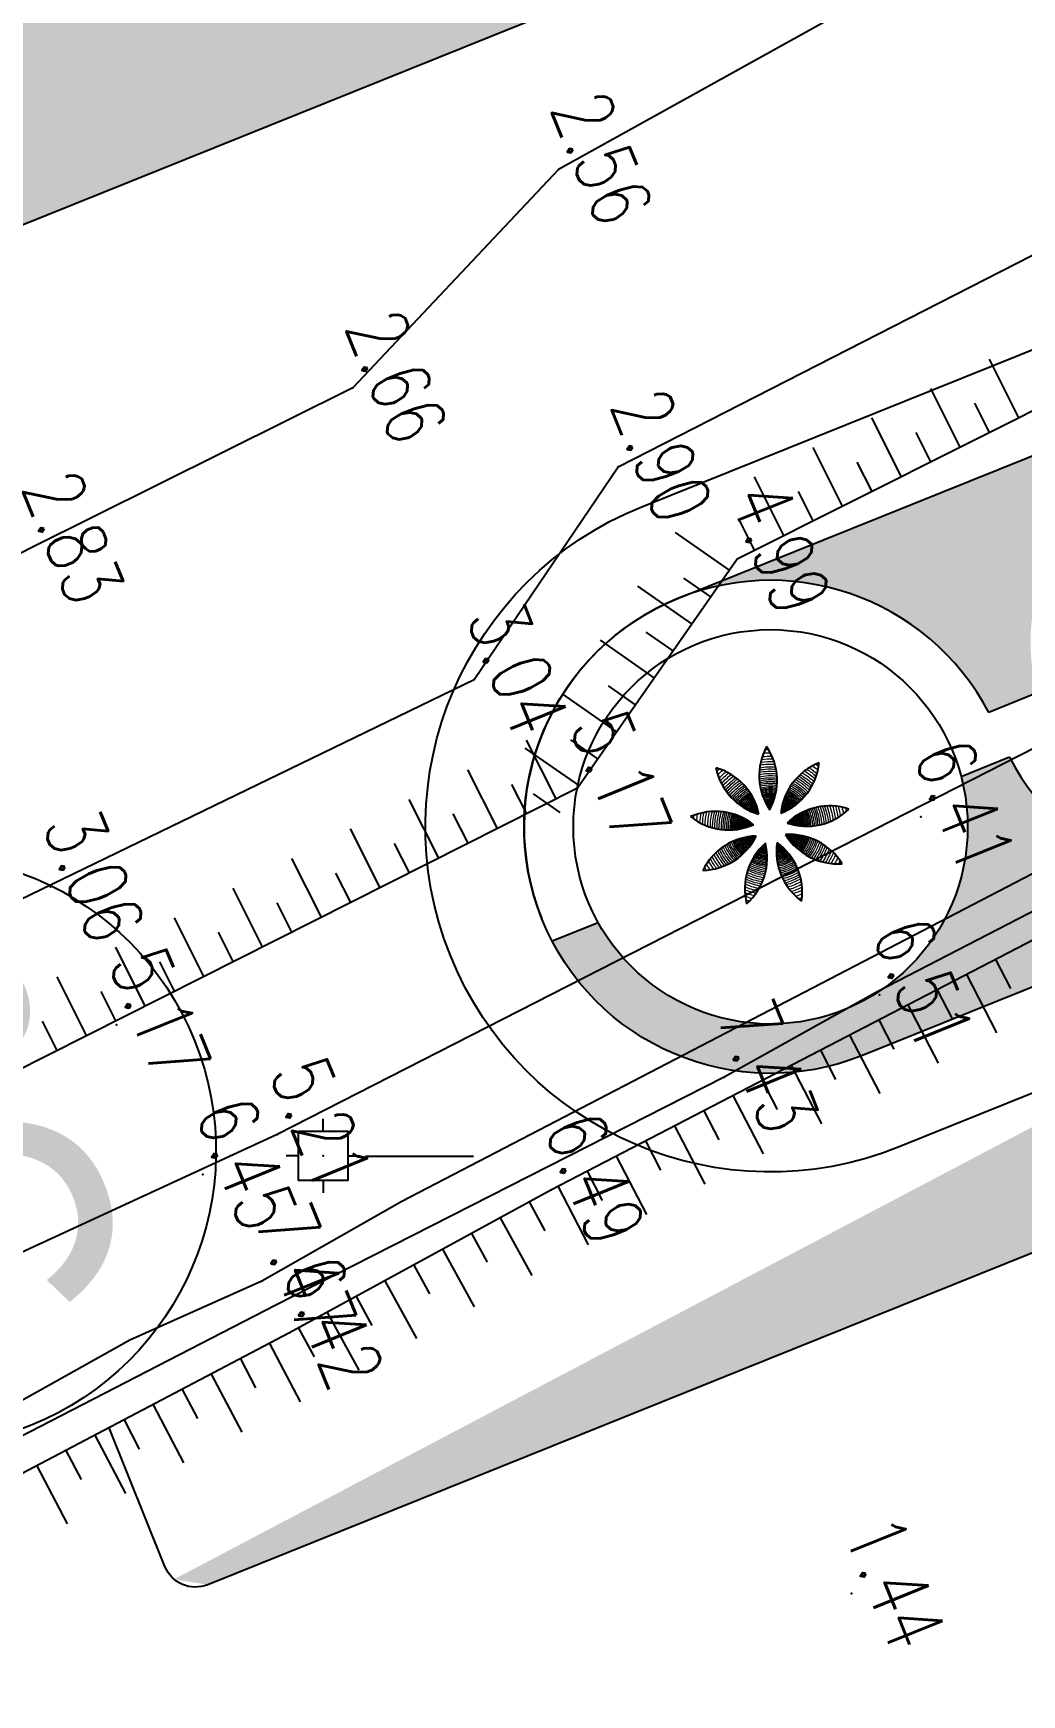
# Model space of a CAD drawing. Header units: millimetres. Extents: x 405522 to 410309, y 2303080 to 2310223.
# Drawn here: x 407020.1 to 407050.2, y 2306296.1 to 2306346.6 of the extents above; entities that cross this region are included whole.
import ezdxf
from ezdxf.enums import TextEntityAlignment as Align
from ezdxf.xclip import XClip

# ---------------------------------------------------------------- set-up
doc = ezdxf.new("R2010")
doc.units = ezdxf.units.MM
doc.header["$LTSCALE"] = 10
doc.header["$MEASUREMENT"] = 0
doc.header["$XCLIPFRAME"] = 0
doc.layers.get('0').update_dxf_attribs({"linetype": 'CONTINUOUS'})
doc.layers.get('Defpoints').update_dxf_attribs({"linetype": 'CONTINUOUS'})
doc.layers.add('Bo-CT-Khac-Ngoai', color=144, linetype='CONTINUOUS', lineweight=18)
for name, color, linetype in [('caodo', 7, 'CONTINUOUS'), ('Cay', 86, 'CONTINUOUS'), ('co', 84, 'CONTINUOUS'), ('De', 5, 'CONTINUOUS'), ('DIM', 4, 'CONTINUOUS'), ('Line', 136, 'CONTINUOUS'), ('Other', 9, 'CONTINUOUS')]:
    doc.layers.add(name, color=color, linetype=linetype)
doc.styles.add('1', font='VHAVAN_2.TTF')
doc.styles.add('Dien', font='simplex.shx', dxfattribs={"width": 0.75})
doc.styles.add('txt', font='romans.shx', dxfattribs={"height": 0.2})
doc.dimstyles.new('D6.7', dxfattribs={"dimscale": 6.7, "dimtxt": 1.5, "dimasz": 2, "dimexe": 1.5, "dimexo": 0.5, "dimgap": 1, "dimtad": 1, "dimdec": 0, "dimdsep": 46, "dimtxsty": 'Dien', "dimcen": 1, "dimclrd": 256, "dimclre": 256, "dimclrt": 7, "dimaunit": 1, "dimadec": 3, "dimazin": 0, "dimtfac": 1, "dimtdec": 0, "dimtmove": 1, "dimatfit": 0, "dimfxl": 1, "dimtolj": 1, "dimtzin": 0, "dimlwe": -1, "dimarcsym": 0})
pattern_1 = [(21.91894370438083, (407717.7514153625, 2306586.616748105), (0.3920329744667653, 0.91995116522732), [0.1874999999999999, -1.226713563]), (336.9189437043809, (407717.7514153625, 2306586.616748105), (0.3920329745701908, 0.9199511654700196), [0.1874999999999999, -0.8124999999999997]), (66.91894370438082, (407717.7514153625, 2306586.616748105), (-0.9199511654700196, 0.3920329745701908), [0.1874999999999999, -0.8124999999999997])]

# ---------------------------------------------------------------- blocks, each defined once
blk = doc.blocks.new('*D26')
at = {"layer": 'Defpoints', "color": 0, "linetype": 'Continuous'}
for p in [(406742.6619138751, 2306987.542138263), (407088.9799926709, 2306054.36399705), (407050.0361064873, 2306039.911268014)]:
    blk.add_point(p, dxfattribs=at)
at = {"layer": 'DIM'}
for p, q in [((406739.5212196925, 2306986.376574), (406694.2959683287, 2306969.592725042)), ((407085.8392984883, 2306053.198432786), (407040.6140239395, 2306036.414575225))]:
    blk.add_line(p, q, dxfattribs=at)
at = {"layer": 'DIM', "linetype": 'Continuous', "lineweight": -2}
blk.add_line((406708.380307929, 2306960.526641102), (407045.3738494347, 2306052.474044744), dxfattribs=at)
at = {"layer": 'DIM', "linetype": 'Continuous'}
for points in [[(406710.4741040507, 2306961.303683944), (406706.2865118071, 2306959.74959826), (406703.7180508765, 2306973.089417832)], [(407047.4676455563, 2306053.251087586), (407043.2800533128, 2306051.697001902), (407050.0361064873, 2306039.911268014)]]:
    blk.add_solid(points, dxfattribs=at)
at = {"layer": 'DIM', "color": 7, "linetype": 'Continuous', "insert": (406887.8695083207, 2306510.579817844), "char_height": 10.05, "attachment_point": 5, "rotation": 290.3607342621674, "style": 'Dien'}
blk.add_mtext('\\A1;995', dxfattribs=at)
blk = doc.blocks.new('c11')
at = {"color": 50}
for radius, start, end in [(6.404642456682492, 106.0534069798678, 113.9465930200475), (6.404642456682492, 66.05340698604844, 73.94659302013221), (6.164642456682491, 105.0813010910636, 114.9186989039273), (6.164642456682491, 65.08130109607274, 74.91869890249606), (6.404642456682492, 146.0534069756294, 153.9465930256193), (6.164642456682491, 145.0813011030196, 154.918698902497), (6.164642456682491, 25.0813011003305, 34.91869891173694), (6.404642456682492, 26.05340697438064, 33.94659302437057), (6.404642456682492, 186.0534069796944, 193.9465930192403), (6.164642456682491, 185.081301093435, 194.9186989101891), (6.164642456682491, 345.0813011027015, 354.9186989065651), (6.404642456682492, 346.0534069807597, 353.9465930203056), (6.164642456682491, 225.0813010931263, 234.9186988981426), (6.164642456682491, 305.081301096399, 314.9186989068737), (6.404642456682492, 226.0534069779508, 233.9465930223348), (6.404642456682492, 306.0534069830578, 313.9465930220492), (6.164642456682491, 265.0813010968989, 274.9186989031011), (6.404642456682492, 266.0534069838852, 273.9465930294234)]:
    blk.add_arc((-3.2852403819561e-07, 3.916211426258087e-07), radius, start, end, dxfattribs=at)
at = {"color": 2}
for radius, start, end in [(6.704642456682492, 107.3278008259885, 112.6721991679781), (7.004642456682491, 108.6667326147075, 111.3332673857886), (6.704642456682492, 67.32780083202194, 72.6721991740115), (7.004642456682491, 68.66673260799831, 71.33326739161174), (7.004642456682491, 148.6667326180337, 151.3332673796834), (6.704642456682492, 147.3278008291232, 152.6721991767874), (6.704642456682492, 27.32780082321258, 32.67219917087683), (7.004642456682491, 28.66673260861154, 31.33326738196627), (7.004642456682491, 188.666732612668, 191.3332673864156), (6.704642456682492, 187.3278008280561, 192.6721991767847), (6.704642456682492, 347.3278008232153, 352.6721991719439), (7.004642456682491, 348.6667326135844, 351.333267387332), (7.004642456682491, 228.6667326173418, 231.3332673845407), (6.704642456682492, 227.3278008351173, 232.672199167198), (6.704642456682492, 307.3278008328019, 312.6721991697868), (7.004642456682491, 308.6667326102514, 311.3332673826582), (6.704642456682492, 267.327800830375, 272.672199169625), (7.004642456682491, 268.666732613783, 271.333267386217)]:
    blk.add_arc((-3.2852403819561e-07, 3.916211426258087e-07), radius, start, end, dxfattribs=at)
at = {"color": 51}
for start, end in [(104.1527942350912, 115.8472057603426), (64.15279424547333, 75.84720576490882), (144.1527942384488, 155.847205763515), (24.152794236485, 35.84720577627075), (184.1527942395662, 195.8472057665295), (344.1527942481251, 355.8472057604338), (224.1527942488856, 235.8472057576161), (304.1527942479037, 315.847205765332), (264.1527942357446, 275.8472057642554)]:
    blk.add_arc((-3.2852403819561e-07, 3.916211426258087e-07), 5.924642456682491, start, end, dxfattribs=at)
at = {"color": 62}
for radius, start, end in [(5.684642456682491, 103.2698980578464, 116.7301019402833), (5.444642456682491, 102.4353481443679, 117.5646518544102), (5.244642456682492, 101.7793801864088, 118.2206198151459), (5.244642456682492, 61.77938018485413, 78.2206198135912), (5.444642456682491, 62.4353481394166, 77.56465186214568), (5.684642456682491, 63.26989805971669, 76.73010194864565), (5.684642456682491, 143.26989805701, 156.7301019429686), (5.444642456682491, 142.4353481404721, 157.5646518599943), (5.244642456682492, 141.779380194047, 158.220619818558), (5.244642456682492, 21.77938019382993, 38.22061982056029), (5.444642456682491, 22.43534814255128, 37.56465186359436), (5.684642456682491, 23.2698980570314, 36.73010194298995), (5.684642456682491, 183.2698980508422, 196.7301019407853), (5.444642456682491, 182.4353481420588, 197.5646518656367), (5.244642456682492, 181.7793801927803, 198.2206198228848), (5.244642456682492, 341.7793801918721, 358.2206198205535), (5.444642456682491, 342.4353481470815, 357.5646518579413), (5.684642456682491, 343.2698980592147, 356.7301019491577), (5.684642456682491, 223.2698980596465, 236.7301019414961), (5.444642456682491, 222.4353481381276, 237.5646518666185), (5.244642456682492, 221.779380194441, 238.2206198192272), (5.244642456682492, 301.7793801934686, 318.2206198199511), (5.444642456682491, 302.4353481390111, 317.5646518618724), (5.684642456682491, 303.2698980585039, 316.7301019403535), (5.244642456682492, 261.7793801894645, 278.2206198171371), (5.444642456682491, 262.4353481363359, 277.564651857052), (5.684642456682491, 263.269898057929, 276.7301019420709)]:
    blk.add_arc((-3.2852403819561e-07, 3.916211426258087e-07), radius, start, end, dxfattribs=at)
at = {"color": 72}
for radius, start, end in [(5.044642456682491, 101.1620709020923, 118.8379291045397), (4.844642456682491, 100.5866169260953, 119.4133830813351), (4.844642456682491, 60.586616936837, 79.4133830804613), (5.044642456682491, 61.16207090130325, 78.83792910445163), (5.044642456682491, 141.1620709024417, 158.8379291044878), (4.844642456682491, 140.5866169263909, 159.4133830745949), (4.844642456682491, 20.58661692540504, 39.4133830736091), (5.044642456682491, 21.16207090795281, 38.83792909755829), (5.044642456682491, 181.1620709115464, 198.8379291002174), (4.844642456682491, 180.5866169233495, 199.4133830652659), (4.844642456682491, 340.5866169347341, 359.4133830766505), (5.044642456682491, 341.1620708997826, 358.837929101791), (5.044642456682491, 221.1620709044521, 238.8379290954108), (4.844642456682491, 220.586616937481, 239.4133830753679), (4.844642456682491, 300.5866169303741, 319.4133830769894), (5.044642456682491, 301.1620708988816, 318.8379290999382), (4.844642456682491, 260.5866169286263, 279.4133830779539), (5.044642456682491, 261.1620709085444, 278.8379291046375)]:
    blk.add_arc((-3.2852403819561e-07, 3.916211426258087e-07), radius, start, end, dxfattribs=at)
at = {"color": 90}
for radius, start, end in [(4.644642456682491, 100.056918605838, 119.9430813976007), (4.644642456682491, 60.05691860817909, 79.94308139416195), (4.444642456682491, 99.5777333883954, 120.4222666163153), (4.284642456682491, 99.23462050195167, 120.7653795058637), (4.124642456682491, 98.93110410488784, 121.0688959044664), (4.124642456682491, 58.9311041138446, 81.0688959017014), (4.284642456682491, 59.23462049986775, 80.76537950463197), (4.444642456682491, 59.57773339619155, 80.42226661818172), (4.644642456682491, 140.0569186062174, 159.9430813987051), (4.444642456682491, 139.577733383238, 160.4222666119873), (4.284642456682491, 139.2346205034778, 160.7653795080363), (4.124642456682491, 138.9311041070232, 161.0688959062076), (4.124642456682491, 18.93110410641103, 41.06889589735882), (4.284642456682491, 19.23462049196376, 40.76537950087756), (4.444642456682491, 19.57773338801272, 40.42226662108704), (4.644642456682491, 20.05691860129494, 39.94308139806497), (4.444642456682491, 179.5777333922914, 200.4222666224594), (4.284642456682491, 179.2346204962549, 200.7653795035487), (4.124642456682491, 178.9311041068052, 201.0688959115432), (4.124642456682491, 338.931104103303, 1.068895906532758), (4.284642456682491, 339.2346205089249, 0.7653795037450907), (4.444642456682491, 339.5777333923697, 0.4222666210484667), (4.644642456682491, 180.0569186170805, 199.9430814040878), (4.644642456682491, 340.0569186084524, 359.9430813962597), (4.644642456682491, 220.0569186038184, 239.9430814013521), (4.444642456682491, 219.5777333911008, 240.4222666177325), (4.284642456682491, 219.2346204971209, 240.7653795050699), (4.124642456682491, 218.9311041098026, 241.0688959098812), (4.124642456682491, 298.9311041017942, 321.0688959047661), (4.284642456682491, 299.2346205007506, 320.7653795028791), (4.444642456682491, 299.5777333822675, 320.4222666191813), (4.644642456682491, 300.0569186044211, 319.9430813961816), (4.444642456682491, 259.5777333858741, 280.4222666141259), (4.284642456682491, 259.2346205004102, 280.7653795061426), (4.124642456682491, 258.9311041068416, 281.0688958997044), (4.644642456682491, 260.0569186058582, 279.9430814007117)]:
    blk.add_arc((-3.2852403819561e-07, 3.916211426258087e-07), radius, start, end, dxfattribs=at)
at = {"color": 92}
for radius, start, end in [(3.96464245668249, 98.67140719402244, 121.3285928170375), (3.80464245668249, 98.46054633836769, 121.5394536695021), (3.64464245668249, 98.30451451896677, 121.6954854961973), (3.64464245668249, 58.3045145221623, 81.69548548763339), (3.80464245668249, 58.46054633049793, 81.53945366822983), (3.96464245668249, 58.67140718296253, 81.3285928191653), (3.96464245668249, 138.6714071866006, 161.3285928136018), (3.80464245668249, 138.4605463408046, 161.5394536687222), (3.64464245668249, 138.3045145164836, 161.6954854889323), (3.64464245668249, 18.30451451106767, 41.69548548795321), (3.80464245668249, 18.46054633338987, 41.53945367360376), (3.96464245668249, 18.67140718853355, 41.32859282782181), (3.96464245668249, 178.6714071850439, 201.3285928143977), (3.80464245668249, 178.4605463400401, 201.5394536767887), (3.64464245668249, 178.3045145109485, 201.6954854862932), (3.64464245668249, 338.3045145137069, 1.695485502583233), (3.80464245668249, 338.4605463380688, 1.539453673295311), (3.96464245668249, 338.6714071856022, 1.328592814956104), (3.96464245668249, 218.6714071830466, 241.3285928104535), (3.80464245668249, 218.4605463328139, 241.5394536745137), (3.64464245668249, 218.304514513273, 241.6954854987168), (3.64464245668249, 298.3045145134812, 321.6954854908615), (3.80464245668249, 298.4605463435716, 321.5394536671862), (3.96464245668249, 298.6714071895465, 321.3285928211212), (3.96464245668249, 258.671407190907, 281.3285928221733), (3.80464245668249, 258.4605463439855, 281.5394536690851), (3.64464245668249, 258.3045145170564, 281.6954854960069)]:
    blk.add_arc((-3.2852403819561e-07, 3.916211426258087e-07), radius, start, end, dxfattribs=at)
at = {"color": 94}
for radius, start, end in [(3.52464245668249, 98.22775369820276, 121.7722463149641), (3.40464245668249, 98.18944325047839, 121.8105567568751), (3.284642456682489, 98.19374462583157, 121.8062553850459), (3.164642456682489, 98.24551289719557, 121.7544871155207), (3.044642456682489, 98.35044641092547, 121.6495535994096), (3.044642456682489, 58.35044640626846, 81.64955360227331), (3.164642456682489, 58.24551289582266, 81.75448711600671), (3.284642456682489, 58.19374461495411, 81.80625538737247), (3.40464245668249, 58.18944324879313, 81.81055676272578), (3.52464245668249, 58.22775369637704, 81.77224631030778), (3.52464245668249, 138.2277537007725, 161.7722463147504), (3.40464245668249, 138.1894432458818, 161.8105567667188), (3.284642456682489, 138.1937446147424, 161.8062553888909), (3.164642456682489, 138.24551289556, 161.7544871175003), (3.044642456682489, 138.350446413356, 161.6495536015351), (3.044642456682489, 18.35044641322667, 41.64955360547764), (3.164642456682489, 18.24551289725756, 41.75448710888185), (3.284642456682489, 18.19374462586505, 41.80625538525764), (3.40464245668249, 18.18944324595482, 41.81055675856489), (3.52464245668249, 18.22775369792045, 41.77224631362003), (3.52464245668249, 178.2277536975371, 201.7722463106619), (3.40464245668249, 178.1894432516119, 201.8105567677724), (3.284642456682489, 178.1937446246069, 201.806255385408), (3.164642456682489, 178.2455128889058, 201.7544871147552), (3.044642456682489, 178.3504464118166, 201.6495535913789), (3.044642456682489, 338.3504464086212, 1.649553601518109), (3.164642456682489, 338.2455128976349, 1.754487111094267), (3.284642456682489, 338.1937446170698, 1.806255402060241), (3.40464245668249, 338.1894432470911, 1.810556761721621), (3.52464245668249, 338.2277536918122, 1.772246315796711), (3.52464245668249, 218.2277536980915, 241.7722463211335), (3.40464245668249, 218.1894432417884, 241.8105567687511), (3.284642456682489, 218.1937446279585, 241.8062553936821), (3.164642456682489, 218.2455129015012, 241.7544871128688), (3.044642456682489, 218.3504464210249, 241.6495536098904), (3.044642456682489, 258.350446416945, 281.649553602653), (3.044642456682489, 298.3504464081846, 321.6495536081759), (3.164642456682489, 298.2455128930071, 321.7544871131047), (3.284642456682489, 298.193744624378, 321.8062553866502), (3.40464245668249, 298.1894432493086, 321.8105567582116), (3.52464245668249, 298.2277537028068, 321.7722463165154), (3.52464245668249, 258.2277536965226, 281.7722463165371), (3.40464245668249, 258.1894432511642, 281.8105567618937), (3.284642456682489, 258.1937446168251, 281.8062553897039), (3.164642456682489, 258.2455129034447, 281.754487116146)]:
    blk.add_arc((-3.2852403819561e-07, 3.916211426258087e-07), radius, start, end, dxfattribs=at)
at = {"color": 96}
for radius, start, end in [(2.944642456682489, 138.4833241923554, 161.5166758281314), (2.844642456682489, 138.6623378643073, 161.337662158162), (2.744642456682489, 138.8927923482414, 161.107207671626), (2.644642456682489, 139.1808943917754, 160.8191056291514), (2.944642456682489, 98.48332418583175, 121.5166758305728), (2.844642456682489, 98.66233785570563, 121.3376621615443), (2.744642456682489, 98.89279234963684, 121.1072076650299), (2.644642456682489, 99.18089439501848, 120.8191056218803), (2.644642456682489, 59.18089438957609, 80.81910562686396), (2.744642456682489, 58.89279234639197, 81.10720766354302), (2.844642456682489, 58.66233785678778, 81.33766216407643), (2.944642456682489, 58.4833241807996, 81.5166758273625), (2.644642456682489, 19.18089439823932, 40.8191056226802), (2.744642456682489, 18.89279235577676, 41.10720767058099), (2.844642456682489, 18.66233785661114, 41.33766216453629), (2.944642456682489, 18.48332418663524, 41.51667582205447), (2.944642456682489, 178.4833241832889, 201.5166758255582), (2.844642456682489, 178.6623378541516, 201.3376621682135), (2.744642456682489, 178.8927923502058, 201.1072076727833), (2.644642456682489, 179.1808943863634, 200.8191056283875), (2.644642456682489, 339.1808943840817, 0.8191056269754432), (2.744642456682489, 338.8927923420639, 1.107207676469627), (2.844642456682489, 338.6623378590651, 1.33766215918502), (2.944642456682489, 338.4833241868524, 1.51667581671107), (2.944642456682489, 218.4833241868986, 241.5166758194114), (2.844642456682489, 218.6623378452856, 241.3376621539371), (2.744642456682489, 218.8927923454231, 241.1072076623924), (2.644642456682489, 219.1808943960478, 240.8191056152409), (2.944642456682489, 258.4833241938376, 281.5166758284333), (2.844642456682489, 258.662337851211, 281.3376621579515), (2.744642456682489, 258.8927923434151, 281.1072076722451), (2.644642456682489, 259.1808943930301, 280.819105622577), (2.644642456682489, 299.1808943905828, 320.8191056227209), (2.744642456682489, 298.8927923434474, 321.1072076733357), (2.844642456682489, 298.6623378577684, 321.3376621588815), (2.944642456682489, 298.4833241864513, 321.5166758318455)]:
    blk.add_arc((-3.2852403819561e-07, 3.916211426258087e-07), radius, start, end, dxfattribs=at)
at = {"color": 98}
for radius, start, end in [(2.544642456682489, 139.5339562503142, 160.4660437698328), (2.464642456682489, 139.8689562468874, 160.1310437737408), (2.384642456682489, 140.2562687593806, 159.743731248933), (2.544642456682489, 99.5339562443512, 120.4660437664619), (2.464642456682489, 99.86895624314133, 120.1310437763565), (2.384642456682489, 100.2562687622225, 119.7437312557592), (2.304642456682489, 100.70195314143, 119.2980468713258), (2.224642456682489, 101.2130972202187, 118.7869028079516), (2.544642456682489, 59.53395625078557, 80.46604376222678), (2.464642456682489, 59.86895624187768, 80.1310437765729), (2.384642456682489, 60.2562687624418, 79.74373125090453), (2.304642456682489, 60.70195314030801, 79.29804687167812), (2.224642456682489, 61.21309721600976, 78.78690279940963), (2.384642456682489, 20.25626876589144, 39.74373125940603), (2.464642456682489, 19.86895625361838, 40.13104376761135), (2.544642456682489, 19.53395625977252, 40.46604376849264), (2.544642456682489, 179.5339562595769, 200.4660437661718), (2.464642456682489, 179.8689562498627, 200.1310437721609), (2.304642456682489, 140.701953144212, 159.2980468797588), (2.224642456682489, 141.2130972169365, 158.7869028053398), (2.224642456682489, 21.21309722194632, 38.78690279764033), (2.304642456682489, 20.70195314755686, 39.29804687033607), (2.464642456682489, 339.8689562403644, 0.1310437768176883), (2.544642456682489, 339.5339562486586, 0.46604376710265), (2.384642456682489, 180.256268765038, 199.7437312450689), (2.304642456682489, 180.7019531394693, 199.2980468750669), (2.224642456682489, 181.2130972103461, 198.7869028000836), (2.304642456682489, 220.7019531386232, 239.2980468746064), (2.224642456682489, 221.2130972183083, 238.7869027982794), (2.224642456682489, 301.2130972131298, 318.7869028005164), (2.304642456682489, 300.7019531379399, 319.2980468758399), (2.224642456682489, 341.213097214694, 358.7869028029911), (2.304642456682489, 340.7019531397281, 359.2980468738699), (2.384642456682489, 340.2562687674871, 359.743731248302), (2.544642456682489, 219.5339562588751, 240.4660437673011), (2.464642456682489, 219.8689562464025, 240.1310437670583), (2.384642456682489, 220.2562687712804, 239.7437312440783), (2.544642456682489, 259.5339562501678, 280.4660437629504), (2.464642456682489, 259.8689562488215, 280.1310437797895), (2.384642456682489, 260.2562687632987, 279.7437312521068), (2.304642456682489, 260.7019531423709, 279.2980468773765), (2.224642456682489, 261.2130972237871, 278.7869028046181), (2.384642456682489, 300.2562687616833, 319.7437312577015), (2.464642456682489, 299.8689562387258, 320.1310437723878), (2.544642456682489, 299.5339562508816, 320.4660437701936)]:
    blk.add_arc((-3.2852403819561e-07, 3.916211426258087e-07), radius, start, end, dxfattribs=at)
at = {"color": 99}
for radius, start, end in [(2.144642456682489, 101.7980539613576, 118.2019460536892), (2.084642456682489, 102.2911124713833, 117.7088875505418), (2.024642456682489, 102.8361295663948, 117.1638704502154), (1.964642456682488, 103.4387486507118, 116.5612513782003), (1.904642456682488, 104.1055173661875, 115.8944826585574), (2.144642456682489, 61.79805395849337, 78.20194605823), (2.084642456682489, 62.29111247928183, 77.7088875481683), (2.024642456682489, 62.83612957367814, 77.16387045311544), (1.964642456682488, 63.43874864566317, 76.56125137833843), (1.904642456682488, 64.10551736526976, 75.89448266293964), (2.144642456682489, 141.7980539607029, 158.2019460579815), (2.084642456682489, 142.2911124744638, 157.7088875548409), (2.024642456682489, 142.8361295730531, 157.1638704583181), (1.964642456682488, 143.4387486482528, 156.5612513744772), (1.904642456682488, 144.1055173733585, 155.8944826551214), (1.904642456682488, 24.10551737468073, 35.89448264526961), (1.964642456682488, 23.43874865530809, 36.56125138509726), (2.024642456682489, 22.8361295688597, 37.16387046029704), (2.084642456682489, 22.29111247490575, 37.70888754424954), (2.144642456682489, 21.79805395688168, 38.20194605803037), (2.144642456682489, 181.7980539579079, 198.2019460617386), (2.084642456682489, 182.2911124684462, 197.7088875591193), (2.024642456682489, 182.836129573964, 197.1638704582718), (1.964642456682488, 183.438748639542, 196.5612513806504), (1.904642456682488, 184.1055173618476, 195.8944826541664), (2.144642456682489, 221.7980539653809, 238.201946059128), (2.084642456682489, 222.2911124754408, 237.7088875505475), (2.024642456682489, 222.8361295655105, 237.1638704475236), (1.964642456682488, 223.4387486427421, 236.5612513754147), (1.904642456682488, 224.1055173758234, 235.8944826476984), (1.904642456682488, 304.1055173633473, 315.8944826619039), (1.964642456682488, 303.4387486486345, 316.5612513761168), (2.024642456682489, 302.8361295709188, 317.163870457877), (2.084642456682489, 302.2911124734947, 317.7088875478923), (2.144642456682489, 301.7980539649083, 318.2019460534556), (1.904642456682488, 344.1055173733207, 355.8944826514583), (1.964642456682488, 343.4387486468244, 356.5612513737743), (2.024642456682489, 342.8361295711571, 357.1638704530138), (2.084642456682489, 342.2911124703547, 357.7088875448833), (2.144642456682489, 341.7980539656903, 358.2019460554257), (2.144642456682489, 261.7980539685071, 278.2019460645022), (2.084642456682489, 262.2911124747461, 277.7088875516932), (2.024642456682489, 262.8361295700606, 277.1638704564115), (1.964642456682488, 263.4387486507807, 276.5612513823514), (1.904642456682488, 264.1055173668237, 275.8944826597156)]:
    blk.add_arc((-3.2852403819561e-07, 3.916211426258087e-07), radius, start, end, dxfattribs=at)
at = {"color": 79}
for radius, start, end in [(1.844642456682488, 104.8440877282513, 115.155912299627), (1.804642456682488, 105.3807441265948, 114.6192558981447), (1.764642456682489, 105.9563593851548, 114.0436406381325), (1.724642456682489, 106.5743995280102, 113.4256004983862), (1.684642456682489, 107.2387907946379, 112.761209241594), (1.644642456682489, 107.9540050887534, 112.0459949412332), (1.624642456682489, 108.3322432982394, 111.6677567246906), (1.604642456682489, 108.7251668139469, 111.2748332118359), (1.844642456682488, 64.84408773019356, 75.15591229753872), (1.804642456682488, 65.3807441261104, 74.61925590266834), (1.764642456682489, 65.95635938557682, 74.04364064691076), (1.724642456682489, 66.57439953751899, 73.42560049497409), (1.684642456682489, 67.23879079432054, 72.76120923479736), (1.644642456682489, 67.95400509468607, 72.04599494708532), (1.624642456682489, 68.33224331122891, 71.66775673128284), (1.604642456682489, 68.72516682408221, 71.274833221921), (1.844642456682488, 144.8440877359705, 155.1559123022231), (1.804642456682488, 145.3807441299788, 154.6192558978494), (1.764642456682489, 145.9563593909298, 154.0436406417886), (1.724642456682489, 146.5743995327456, 153.4256004932766), (1.684642456682489, 147.2387907909, 152.7612092449275), (1.644642456682489, 147.9540050915107, 152.0459949397343), (1.624642456682489, 148.3322433070493, 151.6677567270877), (1.604642456682489, 148.725166820397, 151.2748332226275), (1.584642456682489, 149.133540259982, 150.8664597767781), (1.564642456682489, 149.5581878667006, 150.4418121749904), (1.584642456682489, 109.1335402566057, 110.8664597784094), (1.564642456682489, 109.5581878616023, 110.4418121737127), (1.584642456682489, 69.1335402575054, 70.86645977297336), (1.564642456682489, 69.55818786219677, 70.44181217428975), (1.564642456682489, 29.55818786969296, 30.44181218132092), (1.584642456682489, 29.13354025626889, 30.8664597846364), (1.604642456682489, 28.72516682208512, 31.27483321279458), (1.624642456682489, 28.3322433058933, 31.6677567410196), (1.644642456682489, 27.95400509321321, 32.04599493818251), (1.684642456682489, 27.23879078490006, 32.76120923875539), (1.724642456682489, 26.57439952163822, 33.42560049687039), (1.764642456682489, 25.9563593851199, 34.04364064238018), (1.804642456682488, 25.38074413197383, 34.61925590334596), (1.844642456682488, 24.84408772479065, 35.15591229736513), (1.844642456682488, 184.8440877219966, 195.1559122951781), (1.804642456682488, 185.3807441324222, 194.6192558954583), (1.764642456682489, 185.9563593848813, 194.0436406434557), (1.724642456682489, 186.5743995279787, 193.4256004881829), (1.684642456682489, 187.2387907954649, 192.7612092369856), (1.644642456682489, 187.954005092498, 192.0459949501525), (1.624642456682489, 188.3322432983502, 191.6677567285473), (1.604642456682489, 188.7251668230369, 191.2748332166606), (1.584642456682489, 189.1335402517579, 190.8664597792605), (1.564642456682489, 189.5581878605845, 190.4418121688736), (1.844642456682488, 224.8440877399891, 235.1559122926464), (1.804642456682488, 225.3807441271967, 234.6192559058508), (1.764642456682489, 225.9563593855803, 234.0436406446008), (1.724642456682489, 226.57439952263, 233.4256005021086), (1.684642456682489, 227.2387908025708, 232.7612092365853), (1.644642456682489, 227.954005089093, 232.0459949405443), (1.624642456682489, 228.3322432998545, 231.6677567290444), (1.604642456682489, 228.7251668239306, 231.2748332241886), (1.584642456682489, 229.133540253247, 230.8664597756456), (1.564642456682489, 229.5581878592248, 230.4418121805712), (1.564642456682489, 309.558187862133, 310.4418121733113), (1.584642456682489, 309.1335402534692, 310.8664597793425), (1.604642456682489, 308.7251668185209, 311.2748332187344), (1.624642456682489, 308.3322433084322, 311.6677567239622), (1.644642456682489, 307.9540050969025, 312.0459949436354), (1.684642456682489, 307.2387907874179, 312.7612092400293), (1.724642456682489, 306.5743995272669, 313.425600501073), (1.764642456682489, 305.956359384829, 314.0436406473517), (1.804642456682488, 305.3807441236263, 314.6192559057866), (1.844642456682488, 304.8440877313982, 315.1559122977426), (1.564642456682489, 349.5581878573651, 350.4418121799881), (1.584642456682489, 349.133540248199, 350.8664597756431), (1.604642456682489, 348.7251668238917, 351.2748332033347), (1.624642456682489, 348.3322432989308, 351.6677567290151), (1.644642456682489, 347.9540050903789, 352.0459949480606), (1.684642456682489, 347.2387907905091, 352.7612092442368), (1.724642456682489, 346.5743995263415, 353.42560049929), (1.764642456682489, 345.9563593840458, 354.0436406423473), (1.804642456682488, 345.3807441191335, 354.6192558941407), (1.844642456682488, 344.8440877323183, 355.1559122912959), (1.844642456682488, 264.8440877313528, 275.1559122964185), (1.804642456682488, 265.3807441318166, 274.6192559080741), (1.764642456682489, 265.9563593841704, 274.0436406490971), (1.724642456682489, 266.5743995320868, 273.425600501204), (1.684642456682489, 267.2387907903741, 272.7612092435803), (1.644642456682489, 267.954005099027, 272.0459949409682), (1.624642456682489, 268.3322433074533, 271.6677567325504), (1.604642456682489, 268.7251668254675, 271.2748332078747), (1.584642456682489, 269.1335402564192, 270.8664597769275), (1.564642456682489, 269.558187856725, 270.4418121766246)]:
    blk.add_arc((-3.2852403819561e-07, 3.916211426258087e-07), radius, start, end, dxfattribs=at)
at = {"layer": 'Cay', "extrusion": (0, 0, -0.9999999999999999)}
blk.add_ellipse((2.932440732140094, 5.768136715982109), major_axis=(5.344124958205591, 1.431953966637318), ratio=0.9999999999999799, start_param=2.508384204699481, end_param=3.600268177335022, dxfattribs=at)
at = {"layer": 'Cay', "extrusion": (0, 0, -0.9999999999999998)}
for centre, major_axis in [((-5.954067068872973, 2.53371239034459), (5.344124958205597, 1.431953966637318)), ((-2.932441389421001, 5.768136716680601), (5.014279494962797, -2.338196928806457)), ((1.461306052980945, 6.303585950750858), (2.338196928517778, -5.014279495097411)), ((4.728411710355431, -4.417320837266743), (-5.511591888688656, 0.4822018084015594))]:
    blk.add_ellipse(centre, major_axis=major_axis, ratio=0.9999999999999795, start_param=5.649976858289276, end_param=6.741860830924816, dxfattribs=at)
at = {"layer": 'Cay', "extrusion": (0, 0, -1)}
for centre, major_axis, ratio, start_param, end_param in [((5.954066411359236, 2.533712389878929), (5.014279494962794, -2.338196928806454), 0.9999999999999799, 2.508384204699481, 3.600268177335022), ((-1.461306709330529, 6.303585950052366), (3.173394960170874, 4.532077686695846), 0.9999999999999798, 2.508384204699481, 3.600268177335022), ((6.18971809046343, -1.886263939319178), (2.338196928517776, -5.014279495097407), 0.9999999999999798, 2.508384204699481, 3.600268177335022), ((-3.529132388299331, -5.423636225052178), (-0.482201808084254, 5.511591888716416), 0.9999999999999795, 5.649976858289276, 6.741860830924816), ((3.529131730552763, -5.423636224353686), (-1.431953966944985, -5.344124958123152), 0.9999999999999798, 2.508384204699481, 3.600268177335022), ((-5.171292654937133, 3.889517444884405), (-0.4822018080842546, 5.511591888716412), 0.9999999999999798, 2.508384204699481, 3.600268177335022), ((-6.461573448497802, -0.3444993167649955), (-3.91217099126061, 3.912170991485834), 0.9999999999999798, 2.508384204699481, 3.600268177335022), ((0.7827740845968947, -6.423228661064059), (-3.912170991260612, 3.912170991485836), 0.9999999999999795, 5.649976858289276, 6.741860830924816), ((-0.7827747417613864, -6.423228660132736), (-4.53207768687854, -3.17339495990996), 0.9999999999999798, 2.508384204699481, 3.600268177335022), ((6.461572792148218, -0.3444993172306567), (-4.532077686878544, -3.17339495990996), 0.9999999999999795, 5.649976858289276, 6.741860830924816), ((5.171291998820379, 3.889517444884405), (-1.431953966944986, -5.344124958123156), 0.9999999999999795, 5.649976858289276, 6.741860830924816), ((-4.7284123665886, -4.417320836568251), (-5.511591888688651, 0.4822018084015592), 0.9999999999999799, 2.508384204699481, 3.600268177335022)]:
    blk.add_ellipse(centre, major_axis=major_axis, ratio=ratio, start_param=start_param, end_param=end_param, dxfattribs=at)
at = {"layer": 'Cay', "extrusion": (0, 0, -0.9999999999999997)}
blk.add_ellipse((-6.189718748326413, -1.886263939319178), major_axis=(3.173394960170875, 4.532077686695849), ratio=0.9999999999999795, start_param=5.649976858289276, end_param=6.741860830924816, dxfattribs=at)
blk = doc.blocks.new('kh_truc_thep')
at = {"color": 6}
blk.add_circle((0, -3), 3.000000000001425, dxfattribs=at)
at = {"color": 7, "style": '1', "width": 0.8}
blk.add_attdef('KH_TRUC', text='', height=3.000000000001425, dxfattribs=at).set_placement((0, -3), align=Align.MIDDLE)
blk = doc.blocks.new('20')
at = {"layer": 'caodo', "color": 8, "linetype": 'Continuous'}
for p in [(-571.4699999999721, -966.0099999997765, 0.2400000000000002), (-577.7199999999721, -972.6599999996834, 0.3400000000000003), (-569.6499999999651, -975.0600000000559, 0.5800000000000001), (-566.0299999999697, -977.8699999996461, 2.67), (-574.0299999999697, -981.5299999997951, 0.7200000000000002), (-570.8899999999558, -984.839999999851, 2.85), (-560.4400000000023, -985.7099999999627, 4.09), (-586.929999999993, -987.839999999851, 0.7400000000000002), (-561.6999999999534, -991.1299999998882, 4.19), (-584.9199999999837, -992.0400000000373, 2.85), (-566.4199999999837, -993.6399999996647, 5.109999999999999), (-580.0299999999697, -995.3799999998882, 2.89), (-582.289999999979, -996.6000000000931, 4.130000000000001), (-571.679999999993, -997.0600000000559, 4.17), (-580.4899999999907, -999.839999999851, 5.15), (-579.6499999999651, -1001.419999999925, 4.1), (-562.5499999999884, -1009.350000000093, -0.8799999999999999)]:
    blk.add_point(p, dxfattribs=at)
at = {"layer": 'caodo', "color": 8, "linetype": 'Continuous', "style": 'txt', "width": 0.75}
for s, p in [('2.56', (-570.9699999999721, -966.0099999997765, 0.2400000000000002)), ('2.66', (-577.2199999999721, -972.6599999996834, 0.3400000000000003)), ('2.90', (-569.1499999999651, -975.0600000000559, 0.5800000000000001)), ('2.83', (-587.0599999999977, -977.5499999998137, 0.5100000000000002)), ('4.99', (-565.5299999999697, -977.8699999996461, 2.67)), ('3.04', (-573.5299999999697, -981.5299999997951, 0.7200000000000002)), ('5.17', (-570.3899999999558, -984.839999999851, 2.85)), ('6.41', (-559.9400000000023, -985.7099999999627, 4.09)), ('3.06', (-586.4290000000037, -987.839999999851, 0.7400000000000002)), ('6.51', (-561.1999999999534, -991.1299999998882, 4.19)), ('5.17', (-584.4199999999837, -992.0400000000373, 2.85)), ('7.43', (-565.9199999999837, -993.6399999996647, 5.109999999999999)), ('5.21', (-579.5299999999697, -995.3799999998882, 2.89)), ('6.45', (-581.789999999979, -996.6000000000931, 4.130000000000001)), ('6.49', (-571.179999999993, -997.0600000000559, 4.17)), ('7.47', (-579.9899999999907, -999.839999999851, 5.15)), ('6.42', (-579.1499999999651, -1001.419999999925, 4.1)), ('1.44', (-562.0499999999884, -1009.350000000093, -0.8799999999999999))]:
    blk.add_text(s, height=1.8, rotation=292, dxfattribs=at).set_placement(p, align=Align.CENTER)

msp = doc.modelspace()

# ---------------------------------------------------------------- hatches: boundary and pattern name
at = {"layer": 'co', "linetype": 'Continuous'}
h = msp.add_hatch(dxfattribs=at)
h.set_pattern_fill('GRASS', color=86, scale=0.9999999999999998, angle=-9.154247039750842e-09, style=0)
h.set_pattern_definition([(21.91894380089891, (407717.7514152989, 2306586.61674795), (0.392032972917054, 0.9199511658877224), [0.1874999999999999, -1.226713562999999]), (336.9189438008989, (407717.7514152989, 2306586.61674795), (0.3920329730204795, 0.9199511661304223), [0.1875, -0.8124999999999999]), (66.91894380089893, (407717.7514152989, 2306586.61674795), (-0.9199511661304223, 0.3920329730204795), [0.1874999999999999, -0.8124999999999997])])
edge = h.paths.add_edge_path()
edge.add_line((407254.1170228908, 2306410.169202854), (407260.6047045343, 2306394.045993825))
edge.add_line((407260.6047045343, 2306394.045993825), (407285.4548879365, 2306404.045248837))
edge.add_line((407285.4548879365, 2306404.045248837), (407282.0616406134, 2306412.478158909))
edge.add_line((407282.0616406134, 2306412.478158909), (407277.9797039331, 2306410.835662958))
edge.add_line((407277.9797039331, 2306410.835662958), (407277.7893237203, 2306411.308796528))
edge.add_line((407277.7893237203, 2306411.308796528), (407273.8001583294, 2306409.703630031))
edge.add_line((407273.8001583294, 2306409.703630031), (407270.6200811035, 2306417.606769071))
edge.add_line((407270.6200811035, 2306417.606769071), (407284.0696774927, 2306425.47742779))
edge.add_line((407284.0696774927, 2306425.47742779), (407288.693920144, 2306427.33813765))
edge.add_line((407288.693920144, 2306427.33813765), (407292.7255011137, 2306417.318838529))
edge.add_line((407292.7255011137, 2306417.318838529), (407288.7363357256, 2306415.713672033))
edge.add_line((407288.7363357256, 2306415.713672033), (407288.9267159385, 2306415.240538464))
edge.add_line((407288.9267159385, 2306415.240538464), (407284.8447792606, 2306413.598042505))
edge.add_line((407284.8447792606, 2306413.598042505), (407287.6780847382, 2306406.556701861))
edge.add_line((407287.6780847382, 2306406.556701861), (407329.4904017044, 2306423.381206268))
edge.add_line((407329.4904017044, 2306423.381206268), (407321.277921924, 2306443.790889731))
edge.add_line((407321.277921924, 2306443.790889731), (407391.9696435035, 2306472.235933241))
edge.add_line((407391.9696435035, 2306472.235933241), (407400.1821232486, 2306451.826249867))
edge.add_line((407400.1821232486, 2306451.826249867), (407418.736380878, 2306459.292140589))
edge.add_line((407418.736380878, 2306459.292140589), (407415.6678998304, 2306466.917940378))
edge.add_line((407415.6678998304, 2306466.917940378), (407418.0892304467, 2306467.892239111))
edge.add_line((407418.0892304467, 2306467.892239111), (407416.6686293677, 2306471.42272188))
edge.add_arc((407416.2406032057, 2306476.504728728), 5.100000000270966, -50.976420963221415, 274.81430867917214, ccw=False)
edge.add_line((407419.4517680119, 2306472.542605485), (407420.8723690949, 2306469.012122715))
edge.add_line((407420.8723690949, 2306469.012122715), (407423.2936997163, 2306469.986421451))
edge.add_line((407423.2936997163, 2306469.986421451), (407424.0813511835, 2306468.028947273))
edge.add_line((407424.0813511835, 2306468.028947273), (407430.6679639445, 2306470.679278646))
edge.add_line((407430.6679639445, 2306470.679278646), (407427.4314589711, 2306478.72265207))
edge.add_line((407427.4314589711, 2306478.72265207), (407423.1548513077, 2306477.001824099))
edge.add_line((407423.1548513077, 2306477.001824099), (407420.4597060886, 2306483.699808384))
edge.add_line((407420.4597060886, 2306483.699808384), (407431.3322034824, 2306488.074700606))
edge.add_line((407431.3322034824, 2306488.074700606), (407434.505207047, 2306480.189141089))
edge.add_arc((407422.4449395959, 2306475.336312125), 12.99999999799835, -68.08105611815012, 21.91894389356969, ccw=False)
edge.add_line((407427.2977685576, 2306463.276044673), (407428.0443576286, 2306461.42061891))
edge.add_arc((407422.4449395933, 2306475.336312126), 15.00000000049874, 291.9189438879702, 381.9189438861541)
edge.add_line((407436.3606328095, 2306480.935730161), (407433.7342182117, 2306487.462904873))
edge.add_arc((407429.0956538063, 2306485.596432194), 5.000000000345068, 21.91894389110442, 111.6081401787035)
edge.add_line((407427.254370581, 2306490.245053074), (407425.7664817182, 2306489.655711661))
edge.add_line((407425.7664817182, 2306489.655711661), (407404.3746197062, 2306481.865124488))
edge.add_line((407404.3746197062, 2306481.865124488), (407387.1692075391, 2306476.129275814))
edge.add_line((407387.1692075391, 2306476.129275814), (407368.1393202968, 2306469.173936851))
edge.add_line((407368.1393202968, 2306469.173936851), (407354.3811752048, 2306464.324671585))
edge.add_line((407354.3811752048, 2306464.324671585), (407349.8883223158, 2306463.037029213))
edge.add_line((407349.8883223158, 2306463.037029213), (407338.1906022896, 2306456.846383967))
edge.add_line((407338.1906022896, 2306456.846383967), (407320.7539099596, 2306447.700914217))
edge.add_line((407320.7539099596, 2306447.700914217), (407305.9439592828, 2306440.590780963))
edge.add_line((407305.9439592828, 2306440.590780963), (407289.8833454648, 2306430.983138181))
edge.add_line((407289.8833454648, 2306430.983138181), (407259.7631739253, 2306413.513734311))
edge.add_line((407259.7631739253, 2306413.513734311), (407254.1170228908, 2306410.169202854))
h.paths.add_polyline_path([(407177.1105452421, 2306360.449485613), (407173.2358340801, 2306370.078931296), (407147.2762224373, 2306358.137330575), (407130.3317128211, 2306350.723753258), (407113.5068215086, 2306343.770464835), (407091.1422524607, 2306334.552587217), (407073.8310301324, 2306325.49473595), (407056.1712730328, 2306316.316248703), (407024.3960636385, 2306299.576530544), (407025.4169672449, 2306299.410790426)])
h = msp.add_hatch(dxfattribs=at)
h.set_pattern_fill('GRASS', color=86, scale=0.9999999999999998, angle=-9.651807925231505e-08, style=0)
h.set_pattern_definition(pattern_1)
h.paths.add_polyline_path([(407003.4924649349, 2306312.254961908, 0.4062703190747569), (407005.1851432868, 2306316.081889445), (407000.1163156484, 2306329.740198972, -0.4062703190859217), (407001.8089940003, 2306333.567126509), (407038.3621885417, 2306348.275457074, 0.4142135623698211), (407046.6784637523, 2306367.790568311), (407044.2521784002, 2306373.82038115), (407038.6859011105, 2306371.580613945), (407039.9923028596, 2306368.33393975, -0.4142135623744252), (407036.6657927757, 2306360.527895256), (406997.7837111288, 2306344.88246352, -0.4222016726478626), (406993.851265572, 2306346.621813273), (406944.9490692042, 2306478.392191385, -0.4062703191085172), (406946.6417475556, 2306482.219118923), (406932.7966152061, 2306476.648093302), (406991.6184742483, 2306318.148492423), (406994.4851070535, 2306319.301972534), (406998.180722943, 2306310.117615007), (406998.3662655195, 2306310.192273914)])
h = msp.add_hatch(dxfattribs=at)
h.set_pattern_fill('GRASS', color=86, scale=0.9999999999999998, angle=-9.651807925231505e-08, style=0)
h.set_pattern_definition(pattern_1)
h.paths.add_polyline_path([(407094.9793460727, 2306335.485805458, 0.385148782149168), (407099.3821047036, 2306344.533307445), (407097.9817530554, 2306343.969832786, -0.3779625216024744), (407094.4189193965, 2306336.877179657, -0.3779628686028683), (407086.9365199394, 2306339.525442713), (407085.4664050498, 2306338.933896663, -0.9045255632713862), (407071.6204746984, 2306333.36255971), (407070.0972792147, 2306332.749655047, -0.3354195025202382), (407068.3895802269, 2306329.907133097, -0.3354198402856748), (407065.1890224413, 2306330.77466661), (407063.6658282885, 2306330.161762482, -0.9045273016821809), (407049.8198952749, 2306324.590424458), (407048.3497855137, 2306323.998880472, -0.3779640808918259), (407044.7869601854, 2306316.906195675, -0.3779644279035114), (407037.3045448032, 2306319.554487343), (407035.9035157831, 2306318.990740122, 0.3851703872874225), (407045.3462238451, 2306315.514353481)])
h.paths.add_polyline_path([(407063.2026425208, 2306331.592264579, -0.8366595644384331), (407070.9637772217, 2306334.715196405), (407072.4608699032, 2306335.317597801, -0.3779676366649293), (407076.0236762347, 2306342.410354812, -0.3779679836880565), (407083.5061279321, 2306339.761997898), (407084.9762204284, 2306340.353534937, -0.3851485781658268), (407089.3788842917, 2306349.401078643), (407039.7474839766, 2306329.430319577, -0.3851707376564608), (407049.1901962859, 2306325.953924826), (407050.6602934794, 2306326.545463755, -0.3779669517821001), (407054.2231034696, 2306333.638206857, -0.377967298805181), (407061.7055481723, 2306330.98986251)])

# ---------------------------------------------------------------- linework, layer by layer
at = {"color": 4}
for p, q in [((407028.935, 2306313.208), (407028.935, 2306313.583)), ((407028.185, 2306312.458), (407027.81, 2306312.458)), ((407029.685, 2306312.458), (407030.06, 2306312.458)), ((407030.2168208353, 2306312.453972954), (407033.5097442407, 2306312.453972954)), ((407028.935, 2306311.708), (407028.935, 2306311.333))]:
    msp.add_line(p, q, dxfattribs=at)
msp.add_lwpolyline([(407028.1849999999, 2306313.208), (407029.6849999999, 2306313.208), (407029.6849999999, 2306311.708), (407028.1849999999, 2306311.708)], close=True, dxfattribs=at)
msp.add_point((407028.935, 2306312.458), dxfattribs=at)
at = {"layer": 'De', "color": 8, "linetype": 'Continuous'}
for p, q in [((407036.0200576996, 2306323.32232612), (407035.1196943164, 2306325.108200073)), ((407034.2341837461, 2306322.421962736), (407033.3338203628, 2306324.20783669)), ((407035.1271207229, 2306322.872144428), (407034.6769390312, 2306323.765081404)), ((407032.4483097926, 2306321.521599353), (407031.5479464093, 2306323.307473307)), ((407033.3412467694, 2306321.971781044), (407032.8910650777, 2306322.864718021)), ((407030.662435839, 2306320.621235969), (407029.7620724557, 2306322.407109923)), ((407031.5553728158, 2306321.071417661), (407031.1051911241, 2306321.964354638)), ((407028.8765618855, 2306319.720872586), (407027.9761985022, 2306321.50674654)), ((407029.7694988622, 2306320.171054278), (407029.3193171705, 2306321.063991255)), ((407027.0906879319, 2306318.820509203), (407026.1903245486, 2306320.606383156)), ((407027.9836249087, 2306319.270690895), (407027.533443217, 2306320.163627871)), ((407025.3048139783, 2306317.920145819), (407024.404450595, 2306319.706019773)), ((407026.1977509551, 2306318.370327511), (407025.7475692634, 2306319.263264488)), ((407023.5189400248, 2306317.019782436), (407022.6185766415, 2306318.80565639)), ((407049.3956334174, 2306318.435878946), (407049.8558352739, 2306317.548064635)), ((407021.7330660712, 2306316.119419053), (407020.8327026879, 2306317.905293006)), ((407024.4118770016, 2306317.469964128), (407023.9616953099, 2306318.362901105)), ((407048.5078191061, 2306317.97567709), (407049.4282228192, 2306316.200048467)), ((407022.626003048, 2306316.569600745), (407022.1758213563, 2306317.462537721)), ((407047.6200047949, 2306317.515475233), (407048.0802066514, 2306316.627660922)), ((407046.7321904837, 2306317.055273376), (407047.6525941967, 2306315.279644754)), ((407020.8401290944, 2306315.669237361), (407020.3899474028, 2306316.562174338)), ((407045.8443761724, 2306316.59507152), (407046.304578029, 2306315.707257208)), ((407044.9565618612, 2306316.134869664), (407045.8769655742, 2306314.359241041)), ((407044.0687475499, 2306315.674667807), (407044.5289494065, 2306314.786853496)), ((407043.1809332387, 2306315.21446595), (407044.1013369518, 2306313.438837328)), ((407042.2931189275, 2306314.754264094), (407042.753320784, 2306313.866449783)), ((407041.4053046162, 2306314.294062237), (407042.3257083293, 2306312.518433615)), ((407039.6296759938, 2306313.373658524), (407040.5500797068, 2306311.598029902)), ((407040.5174903049, 2306313.833860381), (407040.9776921615, 2306312.946046069)), ((407038.7418616825, 2306312.913456668), (407039.2020635391, 2306312.025642356)), ((407037.8540473712, 2306312.453254811), (407038.7744510843, 2306310.677626188)), ((407036.96623306, 2306311.993052954), (407037.4264349166, 2306311.105238643)), ((407036.0784187488, 2306311.532851098), (407036.9988224619, 2306309.757222475)), ((407035.1987642585, 2306311.057329005), (407035.6786957537, 2306310.180023037)), ((407034.3214582914, 2306310.577397509), (407035.2813212818, 2306308.822785575)), ((407033.4441523243, 2306310.097466014), (407033.9240838195, 2306309.220160047)), ((407032.5668463572, 2306309.617534519), (407033.5267093476, 2306307.862922585)), ((407031.6895403901, 2306309.137603024), (407032.1694718853, 2306308.260297057)), ((407030.812234423, 2306308.657671529), (407031.7720974134, 2306306.903059595)), ((407029.9349284559, 2306308.177740034), (407030.4148599511, 2306307.300434066)), ((407029.0576224888, 2306307.697808538), (407030.0174854792, 2306305.943196604)), ((407028.1803165217, 2306307.217877043), (407028.6602480169, 2306306.340571076)), ((407026.4121697115, 2306306.283260859), (407026.8771788583, 2306305.397954983)), ((407027.2974755871, 2306306.748270005), (407028.2274938807, 2306304.977658254)), ((407025.5268638359, 2306305.818251712), (407026.4568821294, 2306304.04763996)), ((407024.6415579602, 2306305.353242565), (407025.106567107, 2306304.467936689)), ((407023.7562520846, 2306304.888233418), (407024.6862703781, 2306303.117621667)), ((407022.8709462089, 2306304.423224271), (407023.3359553557, 2306303.537918396)), ((407021.9856403333, 2306303.958215124), (407022.9156586269, 2306302.187603373)), ((407021.1003344577, 2306303.493205978), (407021.5653436045, 2306302.607900102)), ((407020.2150285821, 2306303.028196831), (407021.1450468756, 2306301.25758508))]:
    msp.add_line(p, q, dxfattribs=at)
at = {"layer": 'De'}
for points in [[(407215.6278450665, 2306422.71612642), (407193.6099999999, 2306411.07), (407162.5399999999, 2306397.41), (407119.3999999998, 2306378), (407085.9999999998, 2306363.74), (407057.8899999998, 2306350.74), (407049.2999999999, 2306349.81), (407036.0899999999, 2306342.48), (407029.8399999999, 2306335.83), (407019.9999999998, 2306330.94), (406997.8999999998, 2306319.47), (406985.3599999999, 2306315.69)], [(406981.7299999999, 2306304.16), (407010.7799999999, 2306315.94), (407033.5299999999, 2306326.96), (407037.9099999999, 2306333.43), (407054.2099999998, 2306341.75), (407061.0399999999, 2306341.28), (407075.1899999998, 2306348.18), (407108.7999999999, 2306363.66), (407147.5299999999, 2306380.28), (407180.1399999998, 2306395.14)], [(407169.2956545079, 2306379.871079301), (407154.8999999998, 2306373.48), (407111.7199999999, 2306354.65), (407087.9899999998, 2306343.96), (407027.5299999999, 2306313.11), (407002.4399999998, 2306301.54), (406984.1299999998, 2306294.57), (406972.4217068899, 2306291.453531602)], [(407036.6699999999, 2306323.65), (407011.4199999999, 2306310.92), (406987.3399999999, 2306301.27), (406973.35153668, 2306295.975489651)]]:
    msp.add_lwpolyline(points, dxfattribs=at)
at = {"layer": 'De', "linetype": 'Continuous', "flags": 128}
for points in [[(407170.6663209962, 2306376.464694167), (407168.4278166171, 2306375.472407147), (407162.03, 2306372.71), (407150.8603617015, 2306367.685083773), (407143.63, 2306364.48), (407130.475338618, 2306358.792657865), (407119.4500872348, 2306353.723063565), (407108.7322778743, 2306349.034615321), (407101.8303042619, 2306345.953772576), (407088.33, 2306340.47), (407079.7999999999, 2306336.02), (407070.76, 2306331.43), (407059.7121185118, 2306325.815647724), (407045.3920113924, 2306318.379423861), (407031.3248993359, 2306311.073801142), (407027.07, 2306308.65), (407023.0477122877, 2306306.848055243), (407016.31, 2306303.09), (407001.58, 2306297.12), (406988.63, 2306291.82), (406961.8749371847, 2306282.237543528)], [(407171.0000646954, 2306375.635273162), (407162.26, 2306371.88), (407152.8847693014, 2306367.680447374), (407144.6339509985, 2306364.059140588), (407133.7753880661, 2306359.29328753), (407125.3230593813, 2306355.583537284), (407114.2794963762, 2306350.736487187), (407107.27, 2306347.66), (407096.7449162307, 2306342.903816526), (407092.1934096204, 2306341.029839804), (407088.81, 2306339.7), (407078.3845200781, 2306334.455124676), (407071.21, 2306330.65), (407061.2975297991, 2306325.453272816), (407059.2239831871, 2306324.393403281), (407045.8108049157, 2306317.463557684), (407041.14, 2306314.85), (407027.49, 2306307.92), (407016.72, 2306302.37), (407003.9002508138, 2306297.023283363), (407001.9, 2306296.33), (406992.3347796825, 2306292.542130728), (406962.0268455603, 2306281.083882651)], [(407171.3244095197, 2306374.829210275), (407171.06, 2306374.71), (407162.75, 2306370.86), (407153.7, 2306366.48), (407136.74, 2306358.91), (407120.01, 2306351.74), (407103.2, 2306345.05), (407089.01, 2306339.08), (407071.58, 2306329.96), (407069.54, 2306328.97), (407053.86, 2306320.75), (407035.88, 2306311.43), (407027.91, 2306307.07), (407017.02, 2306301.35), (407003.12, 2306295.71), (407002.41, 2306295.38), (406989.02, 2306290.04), (406979.7, 2306286.37), (406962.8576941963, 2306280.016909182)], [(407063.4499999998, 2306337.29), (407055.5699999998, 2306337.66), (407041.5299999999, 2306330.62), (407036.6699999999, 2306323.65)]]:
    msp.add_lwpolyline(points, dxfattribs=at)
at = {"layer": 'De', "color": 8, "linetype": 'Continuous', "flags": 128}
for points in [[(407050.1069871713, 2306334.920711516), (407049.2105231422, 2306336.708546028)], [(407048.3191526587, 2306334.024247487), (407047.4226886296, 2306335.812082)], [(407049.213069915, 2306334.472479501), (407048.7648379004, 2306335.366396758)], [(407046.531318146, 2306333.127783458), (407045.6348541169, 2306334.91561797)], [(407047.4252354024, 2306333.576015472), (407046.9770033878, 2306334.469932729)], [(407044.7434836334, 2306332.231319429), (407043.8470196043, 2306334.019153941)], [(407045.6374008897, 2306332.679551443), (407045.1891688752, 2306333.5734687)], [(407042.9556491207, 2306331.3348554), (407042.0591850916, 2306333.122689912)], [(407043.8495663771, 2306331.783087414), (407043.4013343625, 2306332.677004671)], [(407042.0617318644, 2306330.886623385), (407041.6134998499, 2306331.780540641)], [(407041.2982606548, 2306330.28764954), (407039.6576985666, 2306331.431570882)], [(407040.7262999842, 2306329.467368496), (407039.9060189401, 2306330.039329167)], [(407040.1543393136, 2306328.647087452), (407038.5137772254, 2306329.791008793)], [(407039.0104179723, 2306327.006525364), (407037.3698558842, 2306328.150446705)], [(407039.582378643, 2306327.826806408), (407038.7620975989, 2306328.398767078)], [(407037.8664966311, 2306325.365963276), (407036.2259345429, 2306326.509884617)], [(407038.4384573018, 2306326.18624432), (407037.6181762576, 2306326.75820499)], [(407037.2945359605, 2306324.545682231), (407036.4742549164, 2306325.117642902)], [(407036.72257529, 2306323.725401187), (407035.0820132018, 2306324.869322529)], [(407036.1506146194, 2306322.905120143), (407035.3303335753, 2306323.477080814)]]:
    msp.add_lwpolyline(points, dxfattribs=at)
at = {"layer": 'Line', "linetype": 'Continuous'}
for p, q in [((407050.6602934794, 2306326.545463755), (407049.1901962859, 2306325.953924826)), ((407049.8198952753, 2306324.590424458), (407048.3497855137, 2306323.998880472)), ((407037.3045448032, 2306319.554487342), (407035.9035157826, 2306318.990740122))]:
    msp.add_line(p, q, dxfattribs=at)
msp.add_circle((407042.54719298, 2306322.472472964), 5.999999999309985, dxfattribs=at)
for centre, start, end in [((407056.4628706751, 2306328.071929567), 207.6585037693663, 16.17931423776317), ((407042.54719298, 2306322.472472964), 27.65804450907513, 201.9189437984811)]:
    msp.add_arc(centre, 7.499999999309985, start, end, dxfattribs=at)
at = {"layer": 'Other', "color": 152, "linetype": 'Continuous', "flags": 128}
for points in [[(407436.3606328095, 2306480.935730161, -0.4142135623753972), (407428.0443576291, 2306461.42061891), (407025.4169672449, 2306299.410790426, -0.4142135623704892), (407024.1159598279, 2306299.965208771), (407022.417890817, 2306304.185255795)], [(407436.3606328902, 2306480.935730272, -0.4142135623753972), (407428.0443577127, 2306461.42061902), (407025.4169673542, 2306299.410790471, -0.4142135623704892), (407024.1159599375, 2306299.965208816), (407022.4178909258, 2306304.18525584)], [(406998.3662655195, 2306310.192273914), (407003.4924649349, 2306312.254961908, 0.4062703190883866), (407005.1851432868, 2306316.081889445), (407000.1163156488, 2306329.740198971, -0.4062703190879858), (407001.8089940003, 2306333.567126508), (407038.3621885417, 2306348.275457074, 0.4142135623647996), (407046.6784637523, 2306367.790568311), (407044.2521784007, 2306373.82038115)], [(407088.2602319354, 2306352.184712717, -0.9999308608625188), (407096.0994229311, 2306332.702744584), (407046.4661074499, 2306312.731214836, -0.9999999999999999), (407038.6269222316, 2306332.213185349), (407088.2602319354, 2306352.184712718)]]:
    msp.add_lwpolyline(points, format="xyb", dxfattribs=at)
msp.add_lwpolyline([(407089.3800052553, 2306349.401529698, -0.9999247681549338), (407094.9793460727, 2306335.485805458), (407045.3462238456, 2306315.514353481, -1), (407039.7468058341, 2306329.430046706)], format="xyb", close=True, dxfattribs=at)

# ---------------------------------------------------------------- block references
at = {"layer": 'Bo-CT-Khac-Ngoai', "linetype": 'Continuous', "xscale": -0.3359999992443878, "yscale": 0.3359999997192062, "zscale": 0.3359999999999999, "rotation": 62.74041823882805}
msp.add_blockref('c11', (407042.5471930466, 2306322.472472806), dxfattribs=at)
at = {"layer": 'caodo', "linetype": 'Continuous'}
ref = msp.add_blockref('20', (407607.5599999998, 2307308.49, 2.32), dxfattribs=at)
XClip(ref).set_block_clipping_path([(-1349.6056714252336, -661.9058657553978), (-160.24326352693606, -789.0626177703962), (-158.36999999999534, -682.7400000002235), (-152.55370127764763, -565.1435954412445), (-154.45678520214278, -515.7710593813099), (-164.5656294519431, -479.7079773764126), (-169.84830490715103, -457.46881066821516), (-166.82796598720597, -442.01621566619724), (-126.78273369179806, -389.4443280850537), (-106.05188721581362, -361.8542004311457), (-63.77944376063533, -462.4105278351344), (-33.466447652434, -538.7088304474019), (-26.830958046135493, -536.6440252331086), (-14.194728780596051, -530.2900720490143), (2.873561021173373, -522.7809317391366), (21.779086004185956, -516.4300709003583), (33.49636997265043, -516.3916891841218), (41.83233972010203, -526.5245847343467), (49.38700186560163, -538.8965703272261), (57.58147363178432, -547.8425059784204), (240.7905528639676, -478.5933098080568), (312.71683337684954, -453.523366919253), (469.9752955258009, -835.1642690971494), (381.01757410995197, -875.9365015272051), (340.05356005806243, -891.0018749474548), (281.9833174137748, -920.0360526661389), (270.2997928529512, -925.8934261840768), (259.64971878379583, -926.485182072036), (238.13632499426603, -935.887616972439), (231.39031789585715, -941.3565830942243), (234.28019038640196, -952.6351198460907), (233.34951378498226, -963.7375780143775), (228.57153214595746, -974.9643217222765), (217.37020478205523, -983.9257580563426), (203.91382668475853, -988.0474594873376), (188.67127670557238, -983.9718116582371), (177.38840578240342, -980.8930276110768), (171.5204358987976, -984.3872820092365), (-73.64572811854305, -1086.5773775354028), (-160.72326044749934, -789.4035990480334), (-175.86631778383162, -787.8968891631812), (-1242.6150691517978, -731.501864743419), (-1048.6445017770166, -1275.3187000523321), (-581.3011768160504, -1893.6633556210436), (45.25815080979373, -1711.1176481554285), (672.5305126870517, -1468.653420693241), (1174.462400796474, -665.2848953921348), (720.1397881704615, 463.7992460099049), (-44.86505850660615, 588.3045099438168), (-757.8349164568353, 52.953614375554025)])
at = {"layer": 'Line', "color": 1, "extrusion": (0.01828819611342886, 0.007358832454981592, 0.9998056758529711)}
ref = msp.add_blockref('kh_truc_thep', (1987675.88911227, -1238342.745126307, 24416.45163928763), dxfattribs=dict(at, xscale=2.999999999939281, yscale=2.99999999920291, rotation=90.00000001206222))
ref.add_attrib('KH_TRUC', '6B', dxfattribs={"layer": '0', "color": 7, "extrusion": (0.006097118530146555, 0.002453367923603044, 0.9999784028325117), "height": 9.373380652800739, "rotation": 291.9610149949045, "style": '1', "oblique": 359.9999853142, "width": 0.800138208027694}).set_placement((407050.3320677791, 2306344.271753767, 8140.223279300493), align=Align.MIDDLE)
at = {"layer": 'Line', "color": 1, "extrusion": (0.01828819611342885, 0.00735883245498159, 0.9998056758529711)}
ref = msp.add_blockref('kh_truc_thep', (1987649.816797989, -1238287.823473547, 24415.36874694311), dxfattribs=dict(at, xscale=2.999999999939281, yscale=2.999999999203175, rotation=90.00000001206222))
ref.add_attrib('KH_TRUC', '6C', dxfattribs={"layer": '0', "color": 7, "extrusion": (0.006097118530146555, 0.002453367923603044, 0.9999784028325117), "height": 9.37338065280074, "rotation": 291.9610149949045, "style": '1', "oblique": 359.9999853142, "width": 0.800138208027694}).set_placement((407009.1040587875, 2306299.578945572, 8139.86225282531), align=Align.MIDDLE)

# ---------------------------------------------------------------- dimensions: what is measured, and where the dimension line sits
at = {"layer": 'DIM', "linetype": 'Continuous'}
dim = msp.add_linear_dim(base=(407050.0361064873, 2306039.911268014), p1=(406742.6619138751, 2306987.542138263), p2=(407088.9799926708, 2306054.36399705), angle=290.3607342621675, dimstyle='D6.7', dxfattribs=at)
dim.commit()
dim.dimension.update_dxf_attribs({"geometry": '*D26', "text_midpoint": (406887.8695083208, 2306510.579817844)})

doc.saveas('drawing.dxf')
